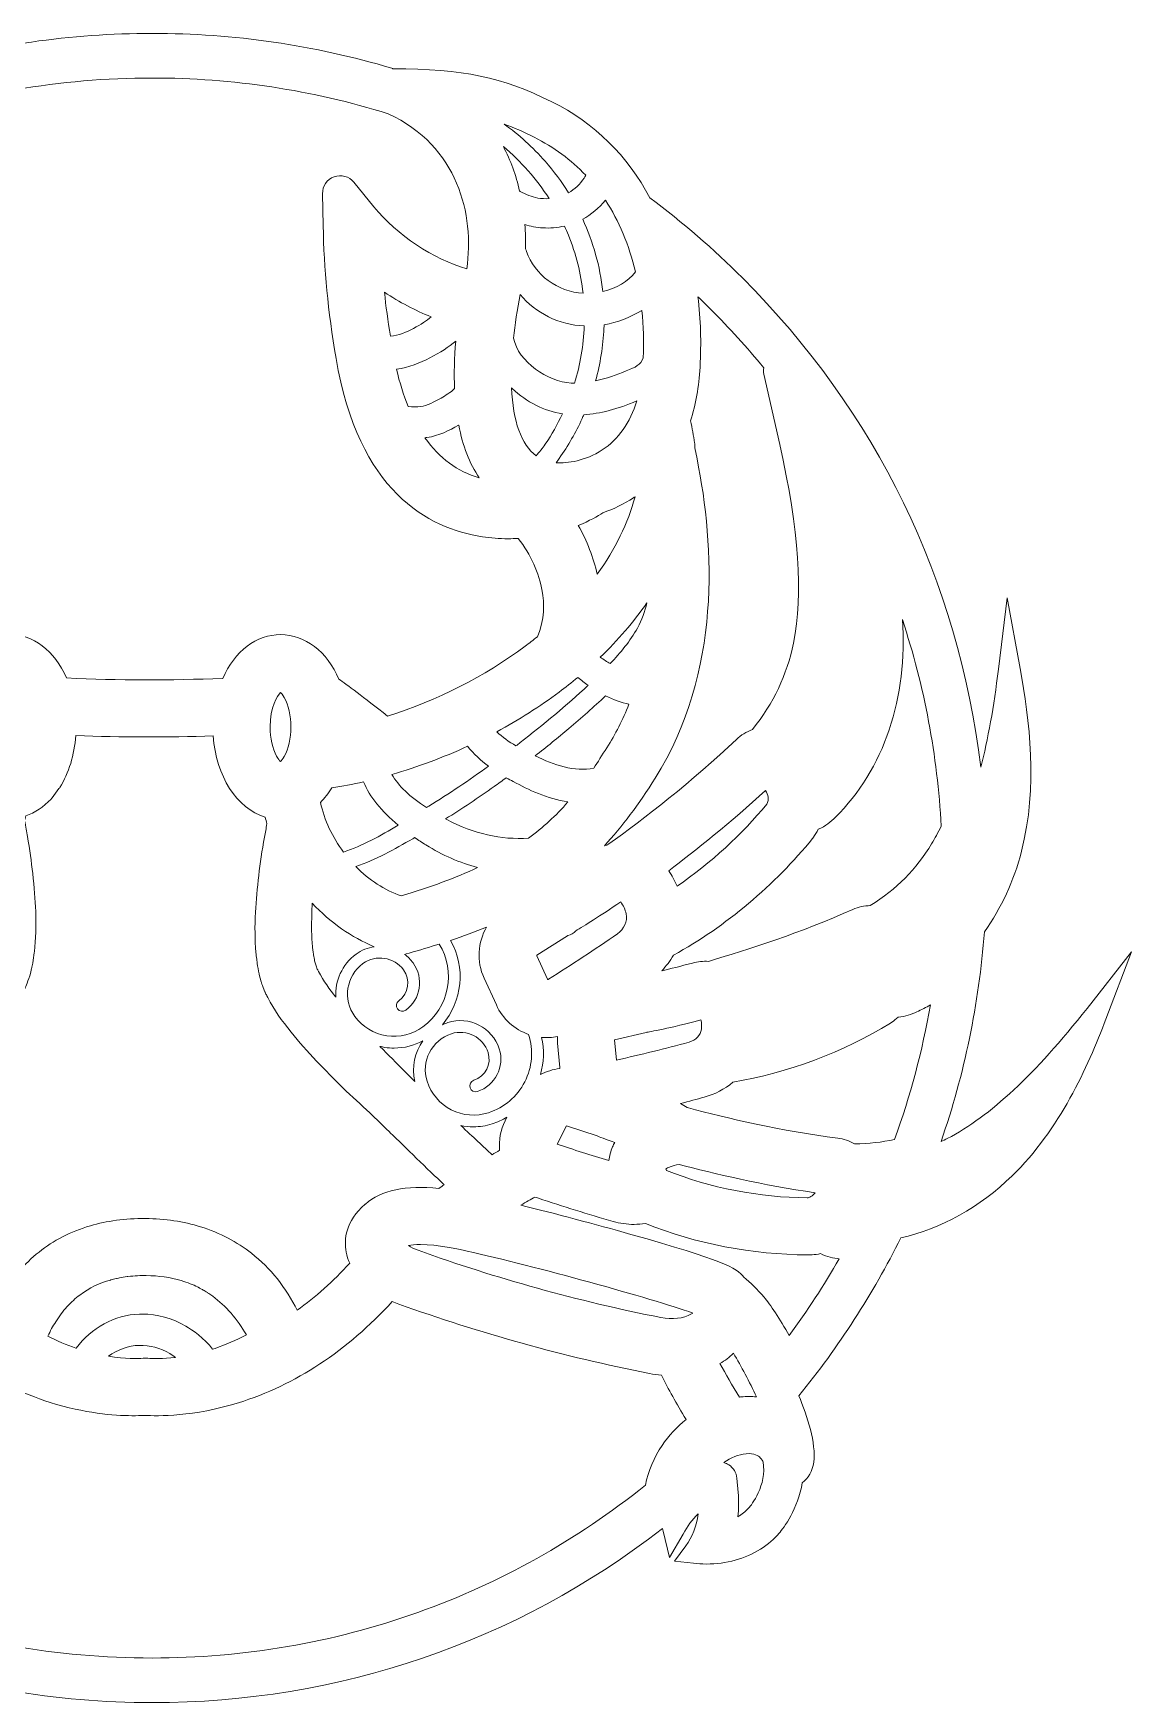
# Model space of a CAD drawing. Header units: millimetres. Extents: x 24 to 1458, y -318 to -24.
# Drawn here: x 902.7 to 1089.7, y -311.9 to -27.6 of the extents above; entities that cross this region are included whole.
import ezdxf

# ---------------------------------------------------------------- set-up
doc = ezdxf.new("R2010")
doc.units = ezdxf.units.MM
doc.header["$MEASUREMENT"] = 0
doc.layers.add('Layer 2', color=7, linetype='Continuous')

msp = doc.modelspace()

# ---------------------------------------------------------------- linework, layer by layer
at = {"layer": 'Layer 2', "lineweight": 0}
for points, knots in [([(1082.1, -193.65), (1073.21, -204.94), (1065.65, -211.98), (1058.3, -215.82), (1057.95, -216), (1057.6, -216.17), (1057.23, -216.35), (1061.21, -204.87), (1063.69, -192.85), (1064.61, -180.63), (1067.5, -176.56), (1069.63, -171.95), (1070.93, -166.91), (1073.76, -155.9), (1072.29, -144.49), (1070.68, -135.78), (1070.68, -135.78), (1068.47, -123.74), (1068.47, -123.74), (1068.47, -123.74), (1067, -135.89), (1067, -135.89), (1066.22, -142.34), (1065.23, -147.82), (1063.99, -152.59), (1060.2, -120.83), (1046.19, -92.04), (1023.4, -69.25), (1018.49, -64.35), (1013.2, -59.77), (1007.66, -55.64), (1003.87, -48.43), (998.25, -42.92), (990.95, -39.27), (982.5, -35.06), (975.91, -33.68), (963.89, -33.65), (963.89, -33.65), (963.81, -33.59), (963.81, -33.59), (963.81, -33.59), (963.72, -33.55), (963.72, -33.55), (950.54, -29.62), (936.8, -27.62), (922.9, -27.62), (909.08, -27.62), (895.41, -29.6), (882.29, -33.5), (868.77, -33.32), (861.94, -34.6), (853.05, -38.99), (844.78, -43.09), (838.66, -49.53), (834.89, -58.15), (830.49, -61.62), (826.29, -65.35), (822.4, -69.25), (810.29, -81.36), (800.58, -95.29), (793.56, -110.66), (786.76, -125.52), (782.63, -141.37), (781.27, -157.78), (779.21, -151.83), (777.69, -144.46), (776.61, -135.31), (776.61, -135.31), (775.19, -123.14), (775.19, -123.14), (775.19, -123.14), (772.93, -135.18), (772.93, -135.18), (771.29, -143.88), (769.77, -155.29), (772.56, -166.3), (774.2, -172.77), (777.26, -178.65), (781.41, -183.31), (782.5, -194.82), (784.98, -206.14), (788.79, -216.99), (787.5, -216.49), (786.23, -215.92), (784.99, -215.26), (777.66, -211.4), (770.12, -204.32), (761.28, -193.01), (761.28, -193.01), (753.74, -183.36), (753.74, -183.36), (753.74, -183.36), (758.06, -194.81), (758.06, -194.81), (761.19, -203.1), (765.82, -213.63), (773.94, -221.59), (780.08, -227.62), (787.69, -231.55), (795.4, -232.67), (799.68, -241.34), (804.9, -249.61), (810.91, -257.28), (809.07, -261.36), (807.03, -266.89), (807.51, -270.46), (807.72, -272.04), (808.38, -273.23), (809.46, -273.98), (810.12, -278.44), (812.6, -281.7), (813.35, -282.6), (814.18, -283.6), (815.25, -284.52), (816.53, -285.33), (819.14, -287), (822.34, -287.88), (825.79, -287.89), (826.55, -287.89), (827.27, -287.85), (827.93, -287.78), (827.93, -287.78), (831.16, -287.45), (831.16, -287.45), (831.16, -287.45), (829.24, -284.83), (829.24, -284.83), (828.14, -283.33), (827.41, -281.41), (827.13, -279.38), (828.25, -280.34), (828.93, -281.5), (829.69, -282.82), (829.69, -282.82), (832, -286.8), (832, -286.8), (832, -286.8), (833.12, -282.34), (833.12, -282.34), (833.29, -281.67), (833.41, -280.96), (833.49, -280.23), (845.99, -290.39), (859.96, -298.26), (875.01, -303.64), (890.32, -309.11), (906.43, -311.88), (922.9, -311.88), (954.75, -311.88), (984.79, -301.63), (1009.79, -282.23), (1009.83, -282.39), (1009.86, -282.55), (1009.9, -282.7), (1009.9, -282.7), (1011, -287.16), (1011, -287.16), (1011, -287.16), (1013.32, -283.19), (1013.32, -283.19), (1014.09, -281.88), (1014.77, -280.71), (1015.9, -279.76), (1015.61, -281.79), (1014.87, -283.7), (1013.77, -285.2), (1013.77, -285.2), (1011.84, -287.81), (1011.84, -287.81), (1011.84, -287.81), (1015.07, -288.16), (1015.07, -288.16), (1015.78, -288.24), (1016.5, -288.28), (1017.25, -288.28), (1020.68, -288.28), (1023.87, -287.41), (1026.48, -285.75), (1027.76, -284.95), (1028.83, -284.03), (1029.66, -283.04), (1030.42, -282.14), (1032.91, -278.89), (1033.59, -274.44), (1034.67, -273.69), (1035.34, -272.5), (1035.55, -270.92), (1035.99, -267.78), (1034.43, -263.07), (1033.02, -259.61), (1039.8, -251.32), (1045.64, -242.28), (1050.37, -232.73), (1057.17, -231.22), (1063.89, -227.48), (1069.32, -222.19), (1077.47, -214.26), (1082.15, -203.75), (1085.31, -195.47), (1085.31, -195.47), (1089.68, -184.03), (1089.68, -184.03), (1089.68, -184.03), (1082.1, -193.65), (1082.1, -193.65)], [0, 0, 0, 0, 1, 1, 1, 2, 2, 2, 3, 3, 3, 4, 4, 4, 5, 5, 5, 6, 6, 6, 7, 7, 7, 8, 8, 8, 9, 9, 9, 10, 10, 10, 11, 11, 11, 12, 12, 12, 13, 13, 13, 14, 14, 14, 15, 15, 15, 16, 16, 16, 17, 17, 17, 18, 18, 18, 19, 19, 19, 20, 20, 20, 21, 21, 21, 22, 22, 22, 23, 23, 23, 24, 24, 24, 25, 25, 25, 26, 26, 26, 27, 27, 27, 28, 28, 28, 29, 29, 29, 30, 30, 30, 31, 31, 31, 32, 32, 32, 33, 33, 33, 34, 34, 34, 35, 35, 35, 36, 36, 36, 37, 37, 37, 38, 38, 38, 39, 39, 39, 40, 40, 40, 41, 41, 41, 42, 42, 42, 43, 43, 43, 44, 44, 44, 45, 45, 45, 46, 46, 46, 47, 47, 47, 48, 48, 48, 49, 49, 49, 50, 50, 50, 51, 51, 51, 52, 52, 52, 53, 53, 53, 54, 54, 54, 55, 55, 55, 56, 56, 56, 57, 57, 57, 58, 58, 58, 59, 59, 59, 60, 60, 60, 61, 61, 61, 62, 62, 62, 63, 63, 63, 64, 64, 64, 65, 65, 65, 66, 66, 66, 67, 67, 67, 68, 68, 68, 68]), ([(889.62, -82.86), (891.05, -74.59), (891.74, -67.81), (891.92, -60.19), (891.92, -60.19), (892.04, -54.8), (892.04, -54.8), (892.07, -53.52), (891.29, -52.37), (890.08, -51.92), (888.89, -51.48), (887.54, -51.84), (886.73, -52.82), (886.73, -52.82), (883.3, -56.98), (883.3, -56.98), (879.29, -61.84), (873.15, -65.89), (867.44, -67.49), (865.98, -57.28), (869.67, -48.19), (877.35, -43.11), (891.92, -37.87), (907.25, -35.22), (922.9, -35.22), (936.62, -35.22), (950.15, -37.27), (963.1, -41.31), (975, -46.81), (977.81, -58.5), (976.46, -67.71), (970.76, -66.09), (964.64, -62.01), (960.65, -57.14), (960.65, -57.14), (957.24, -52.97), (957.24, -52.97), (956.43, -51.98), (955.08, -51.61), (953.88, -52.05), (952.68, -52.49), (951.89, -53.65), (951.92, -54.92), (951.92, -54.92), (952.02, -60.31), (952.02, -60.31), (952.16, -67.93), (952.82, -74.71), (954.22, -82.99), (958.02, -105.54), (969.87, -111.95), (979.13, -113.35), (980.54, -113.56), (982.01, -113.67), (983.51, -113.68), (984.1, -113.68), (984.68, -113.66), (985.25, -113.63), (987.37, -116.38), (988.81, -119.55), (989.32, -122.59), (989.66, -124.56), (989.78, -127.49), (988.5, -130.36), (987.8, -130.92), (987.1, -131.47), (986.4, -131.99), (979.53, -137.12), (971.44, -141.23), (962.98, -143.9), (958.9, -140.62), (955.98, -138.5), (954.7, -137.6), (952.7, -132.91), (948.92, -130.01), (944.78, -130), (940.68, -130), (936.94, -132.84), (934.91, -137.46), (926.07, -137.82), (917.14, -137.8), (908.33, -137.39), (906.3, -132.76), (902.57, -129.92), (898.46, -129.91), (894.2, -129.91), (890.37, -132.94), (888.39, -137.85), (886.92, -138.89), (884.17, -140.89), (880.61, -143.73), (872.17, -141.03), (864.1, -136.89), (857.24, -131.73), (856.55, -131.21), (855.85, -130.66), (855.16, -130.09), (853.89, -127.21), (854.02, -124.29), (854.36, -122.32), (854.89, -119.28), (856.34, -116.12), (858.47, -113.37), (859.07, -113.41), (859.66, -113.43), (860.25, -113.43), (861.77, -113.42), (863.22, -113.32), (864.58, -113.12), (873.86, -111.75), (885.73, -105.4), (889.62, -82.86)], [0, 0, 0, 0, 1, 1, 1, 2, 2, 2, 3, 3, 3, 4, 4, 4, 5, 5, 5, 6, 6, 6, 7, 7, 7, 8, 8, 8, 9, 9, 9, 10, 10, 10, 11, 11, 11, 12, 12, 12, 13, 13, 13, 14, 14, 14, 15, 15, 15, 16, 16, 16, 17, 17, 17, 18, 18, 18, 19, 19, 19, 20, 20, 20, 21, 21, 21, 22, 22, 22, 23, 23, 23, 24, 24, 24, 25, 25, 25, 26, 26, 26, 27, 27, 27, 28, 28, 28, 29, 29, 29, 30, 30, 30, 31, 31, 31, 32, 32, 32, 33, 33, 33, 34, 34, 34, 35, 35, 35, 36, 36, 36, 37, 37, 37, 37]), ([(987.95, -45.3), (991.3, -46.97), (994.25, -49.15), (996.73, -51.78), (996.64, -51.95), (996.55, -52.11), (996.45, -52.26), (995.77, -53.31), (994.85, -54.18), (993.8, -54.77), (992.63, -52.88), (991.3, -51.08), (989.82, -49.41), (987.71, -47.01), (985.38, -44.88), (982.82, -43.06), (984.48, -43.67), (986.16, -44.4), (987.95, -45.3)], [0, 0, 0, 0, 1, 1, 1, 2, 2, 2, 3, 3, 3, 4, 4, 4, 5, 5, 5, 6, 6, 6, 6]), ([(990.5, -55.75), (989.85, -55.8), (989.19, -55.77), (988.55, -55.66), (987.52, -55.48), (986.56, -55.02), (985.54, -54.53), (985.52, -54.52), (985.5, -54.51), (985.48, -54.5), (984.85, -51.77), (983.92, -49.23), (982.7, -46.87), (985.71, -49.44), (988.36, -52.43), (990.5, -55.75)], [0, 0, 0, 0, 1, 1, 1, 2, 2, 2, 3, 3, 3, 4, 4, 4, 5, 5, 5, 5]), ([(1000.09, -56.05), (1002.39, -59.55), (1004.1, -63.65), (1005.19, -68.25), (1003.91, -69.88), (1001.94, -71.05), (999.64, -71.58), (999.17, -67.32), (998, -63.15), (996.21, -59.26), (997.64, -58.48), (999, -57.36), (1000.09, -56.05)], [0, 0, 0, 0, 1, 1, 1, 2, 2, 2, 3, 3, 3, 4, 4, 4, 4]), ([(986.36, -60.17), (987.33, -60.48), (988.33, -60.67), (989.41, -60.74), (990.65, -60.82), (991.89, -60.71), (993.09, -60.44), (993.33, -60.95), (993.56, -61.47), (993.77, -61.99), (995.08, -65.17), (995.91, -68.5), (996.28, -71.88), (991.96, -71.63), (987.99, -68.74), (986.66, -64.74), (986.61, -64.59), (986.55, -64.45), (986.48, -64.32), (986.51, -62.93), (986.47, -61.54), (986.36, -60.17)], [0, 0, 0, 0, 1, 1, 1, 2, 2, 2, 3, 3, 3, 4, 4, 4, 5, 5, 5, 6, 6, 6, 7, 7, 7, 7]), ([(963.46, -79.16), (963.04, -76.53), (962.71, -74.07), (962.46, -71.69), (965.01, -73.39), (967.71, -74.81), (970.4, -75.89), (969.65, -76.56), (968.69, -77.19), (967.41, -77.86), (966.25, -78.46), (964.88, -79.09), (963.46, -79.16)], [0, 0, 0, 0, 1, 1, 1, 2, 2, 2, 3, 3, 3, 4, 4, 4, 4]), ([(996.48, -77.44), (996.36, -80.74), (995.8, -84.02), (994.82, -87.2), (994.64, -87.2), (994.45, -87.19), (994.27, -87.18), (990.27, -86.93), (985.26, -83.61), (984.44, -79.5), (984.69, -77.2), (985.07, -74.71), (985.55, -72.07), (988.19, -75.27), (992.15, -77.24), (996.48, -77.44)], [0, 0, 0, 0, 1, 1, 1, 2, 2, 2, 3, 3, 3, 4, 4, 4, 5, 5, 5, 5]), ([(1008.57, -154.44), (1019.88, -136.45), (1018.68, -114.95), (1015.68, -100.08), (1015.68, -100.08), (1015.31, -98.22), (1015.31, -98.22), (1015.31, -98.14), (1015.31, -98.05), (1015.31, -97.96), (1015.31, -97.85), (1015.31, -97.73), (1015.3, -97.62), (1015.3, -97.62), (1015.29, -97.54), (1015.29, -97.54), (1015.29, -97.49), (1015.28, -97.43), (1015.27, -97.37), (1015.08, -96.13), (1014.85, -94.86), (1014.57, -93.59), (1015.46, -90.83), (1016.01, -87.77), (1016.19, -84.49), (1016.19, -84.49), (1016.19, -84.37), (1016.19, -84.37), (1016.42, -80.3), (1016.3, -76.31), (1015.83, -72.47), (1016.58, -73.19), (1017.32, -73.91), (1018.03, -74.63), (1021.18, -77.77), (1024.21, -81.12), (1027.04, -84.56), (1026.98, -84.93), (1026.99, -85.3), (1027.08, -85.67), (1027.08, -85.67), (1029.76, -97.61), (1029.76, -97.61), (1033.06, -112.34), (1033.81, -123.08), (1032.1, -131.44), (1030.98, -136.93), (1028.75, -141.62), (1025.11, -146.19), (1024.09, -146.54), (1023.15, -147.12), (1022.38, -147.86), (1014.93, -154.98), (1006.47, -161.46), (1000.67, -165.65), (1000.67, -165.65), (1000.5, -165.77), (1000.5, -165.77), (1000.49, -165.78), (1000.47, -165.79), (1000.46, -165.8), (1000.27, -165.85), (1000.09, -165.91), (999.9, -165.98), (1002.91, -162.71), (1005.76, -158.91), (1008.57, -154.44)], [0, 0, 0, 0, 1, 1, 1, 2, 2, 2, 3, 3, 3, 4, 4, 4, 5, 5, 5, 6, 6, 6, 7, 7, 7, 8, 8, 8, 9, 9, 9, 10, 10, 10, 11, 11, 11, 12, 12, 12, 13, 13, 13, 14, 14, 14, 15, 15, 15, 16, 16, 16, 17, 17, 17, 18, 18, 18, 19, 19, 19, 20, 20, 20, 21, 21, 21, 22, 22, 22, 22]), ([(1006.52, -82.88), (1006.04, -84.1), (1005.26, -84.45), (1003.61, -85.11), (1002, -85.75), (1000.24, -86.4), (998.41, -86.81), (999.2, -83.88), (999.68, -80.87), (999.84, -77.83), (999.85, -77.63), (999.85, -77.43), (999.86, -77.23), (1002.08, -76.85), (1004.34, -75.99), (1006.28, -74.8), (1006.55, -77.45), (1006.63, -80.16), (1006.52, -82.88)], [0, 0, 0, 0, 1, 1, 1, 2, 2, 2, 3, 3, 3, 4, 4, 4, 5, 5, 5, 6, 6, 6, 6]), ([(970.17, -82.89), (971.96, -81.98), (973.43, -81.03), (974.61, -80.01), (974.36, -82.9), (974.29, -85.61), (974.39, -88.11), (973.7, -88.77), (972.86, -89.3), (972.1, -89.73), (970.91, -90.4), (969.74, -91.03), (968.6, -91.17), (967.99, -91.24), (967.31, -91.24), (966.5, -91.15), (965.71, -89.23), (965.04, -87.1), (964.5, -84.79), (966.63, -84.56), (968.54, -83.72), (970.17, -82.89)], [0, 0, 0, 0, 1, 1, 1, 2, 2, 2, 3, 3, 3, 4, 4, 4, 5, 5, 5, 6, 6, 6, 7, 7, 7, 7]), ([(992.78, -92.4), (991.93, -94.2), (990.95, -95.94), (989.84, -97.58), (989.37, -98.26), (988.84, -98.92), (988.28, -99.56), (985.76, -97.64), (984.33, -93.7), (984.09, -87.98), (984.15, -88.04), (984.21, -88.1), (984.27, -88.16), (986.66, -90.43), (989.63, -91.91), (992.78, -92.4)], [0, 0, 0, 0, 1, 1, 1, 2, 2, 2, 3, 3, 3, 4, 4, 4, 5, 5, 5, 5]), ([(999.55, -98.56), (996.66, -100.44), (993.64, -100.83), (991.7, -100.75), (991.88, -100.49), (992.06, -100.24), (992.23, -99.99), (993.73, -97.86), (995.04, -95.59), (996.11, -93.22), (996.21, -93), (996.31, -92.78), (996.4, -92.56), (999.17, -92.39), (1002.15, -91.61), (1005.42, -90.2), (1004.29, -93.94), (1002.32, -96.75), (999.55, -98.56)], [0, 0, 0, 0, 1, 1, 1, 2, 2, 2, 3, 3, 3, 4, 4, 4, 5, 5, 5, 6, 6, 6, 6]), ([(969.7, -96.43), (971.7, -96.17), (973.52, -95.22), (975.06, -94.35), (975.07, -94.35), (975.08, -94.34), (975.1, -94.33), (975.79, -97.87), (976.95, -100.87), (978.58, -103.3), (974.9, -102.28), (971.81, -99.99), (969.35, -96.47), (969.47, -96.46), (969.58, -96.45), (969.7, -96.43)], [0, 0, 0, 0, 1, 1, 1, 2, 2, 2, 3, 3, 3, 4, 4, 4, 5, 5, 5, 5]), ([(1005.12, -106.54), (1003.95, -110.98), (1001.76, -115.48), (998.68, -119.74), (998.06, -116.9), (996.96, -114.05), (995.46, -111.41), (997.39, -110.64), (998.76, -109.84), (999.62, -109.26), (1001.47, -108.63), (1003.24, -107.77), (1004.87, -106.7), (1004.95, -106.65), (1005.03, -106.59), (1005.12, -106.54)], [0, 0, 0, 0, 1, 1, 1, 2, 2, 2, 3, 3, 3, 4, 4, 4, 5, 5, 5, 5]), ([(1005.54, -128.89), (1004.3, -131.11), (1002.65, -133.09), (1000.89, -134.94), (1000.34, -134.62), (999.78, -134.27), (999.2, -133.86), (1002.23, -130.94), (1004.89, -127.84), (1007.15, -124.61), (1006.8, -126.06), (1006.33, -127.47), (1005.54, -128.89)], [0, 0, 0, 0, 1, 1, 1, 2, 2, 2, 3, 3, 3, 4, 4, 4, 4]), ([(1035.38, -164.67), (1035.38, -164.67), (1035.49, -164.52), (1035.49, -164.52), (1035.79, -164.11), (1036.06, -163.65), (1036.3, -163.16), (1037.57, -162.63), (1038.49, -161.83), (1039.24, -161.1), (1047.43, -153.12), (1051.67, -140.57), (1050.64, -127.44), (1054.41, -138.8), (1056.62, -150.6), (1057.25, -162.64), (1056.73, -163.71), (1056.18, -164.71), (1055.63, -165.63), (1052.99, -170), (1049.67, -173.35), (1045.18, -176.16), (1044.16, -176.17), (1043.14, -176.39), (1042.21, -176.8), (1033.52, -180.71), (1024.14, -183.74), (1017.8, -185.6), (1017.8, -185.6), (1017.63, -185.65), (1017.63, -185.65), (1016.71, -185.59), (1015.78, -185.69), (1014.91, -185.93), (1012.89, -186.48), (1011.12, -186.92), (1009.66, -187.26), (1010.44, -186.46), (1011.12, -185.56), (1011.68, -184.6), (1020.57, -179.7), (1028.97, -172.64), (1035.36, -164.7), (1035.37, -164.69), (1035.38, -164.68), (1035.38, -164.67)], [0, 0, 0, 0, 1, 1, 1, 2, 2, 2, 3, 3, 3, 4, 4, 4, 5, 5, 5, 6, 6, 6, 7, 7, 7, 8, 8, 8, 9, 9, 9, 10, 10, 10, 11, 11, 11, 12, 12, 12, 13, 13, 13, 14, 14, 14, 15, 15, 15, 15]), ([(992.23, -139.79), (993.29, -138.99), (994.34, -138.16), (995.38, -137.29), (995.97, -137.78), (996.56, -138.22), (997.14, -138.64), (993.46, -142.08), (989.55, -145.31), (985.58, -148.39), (985.34, -148.58), (985.1, -148.76), (984.85, -148.95), (983.66, -148.25), (982.52, -147.47), (981.58, -146.54), (985.36, -144.51), (988.93, -142.24), (992.23, -139.79)], [0, 0, 0, 0, 1, 1, 1, 2, 2, 2, 3, 3, 3, 4, 4, 4, 5, 5, 5, 6, 6, 6, 6]), ([(942.99, -145.74), (943, -142.37), (944.19, -140.41), (944.76, -139.85), (944.91, -140), (945.14, -140.27), (945.4, -140.73), (946.14, -142.05), (946.54, -143.82), (946.53, -145.74), (946.53, -147.63), (946.11, -149.46), (945.38, -150.75), (945.13, -151.2), (944.9, -151.47), (944.74, -151.62), (944.58, -151.47), (944.35, -151.19), (944.09, -150.71), (943.39, -149.42), (942.99, -147.61), (942.99, -145.74)], [0, 0, 0, 0, 1, 1, 1, 2, 2, 2, 3, 3, 3, 4, 4, 4, 5, 5, 5, 6, 6, 6, 7, 7, 7, 7]), ([(1000.11, -140.44), (1001.45, -141.11), (1002.77, -141.59), (1004.09, -141.87), (1003.04, -144.49), (1001.78, -146.97), (1000.33, -149.27), (999.5, -150.59), (998.78, -151.7), (998.09, -152.73), (994.78, -153.41), (991.37, -152.23), (988.12, -150.66), (990.06, -149.14), (991.99, -147.57), (993.87, -145.97), (995.97, -144.17), (998.09, -142.35), (1000.11, -140.44)], [0, 0, 0, 0, 1, 1, 1, 2, 2, 2, 3, 3, 3, 4, 4, 4, 5, 5, 5, 6, 6, 6, 6]), ([(955.94, -235.15), (956.06, -235.8), (956.26, -236.44), (956.54, -237.07), (953.74, -240.14), (950.73, -242.82), (947.58, -245.06), (945.77, -241.29), (943.04, -237.88), (939.81, -235.35), (937.4, -233.44), (934.49, -231.92), (931.13, -230.83), (928.26, -229.96), (925.11, -229.49), (921.74, -229.44), (918.26, -229.44), (915.2, -229.85), (912.38, -230.68), (909, -231.68), (906.06, -233.19), (903.65, -235.15), (901.12, -237.12), (899, -239.68), (897.32, -242.75), (896.86, -243.64), (896.46, -244.49), (896.12, -245.32), (892.8, -243), (889.62, -240.18), (886.68, -236.93), (886.96, -236.3), (887.17, -235.66), (887.29, -235.01), (887.68, -232.89), (887.45, -229.75), (884.08, -226.84), (881.3, -224.46), (877.2, -223.56), (871.53, -224.11), (871.29, -223.95), (871.07, -223.8), (870.88, -223.66), (873.11, -221.59), (875.14, -219.41), (877.11, -217.3), (879.08, -215.19), (881.11, -213.01), (883.27, -211.02), (885.07, -209.37), (886.52, -208), (887.83, -206.69), (889.47, -205.08), (890.92, -203.6), (892.26, -202.18), (893.83, -200.51), (895.22, -198.91), (896.53, -197.3), (897.86, -195.65), (899.25, -193.84), (900.45, -191.76), (900.64, -191.46), (900.78, -191.17), (900.9, -190.92), (900.9, -190.92), (900.97, -190.79), (900.97, -190.79), (900.99, -190.75), (901.01, -190.7), (901.03, -190.67), (901.05, -190.63), (901.06, -190.6), (901.1, -190.51), (901.22, -190.3), (901.37, -190), (901.49, -189.67), (901.49, -189.67), (901.61, -189.35), (901.61, -189.35), (901.81, -188.85), (902.03, -188.27), (902.16, -187.69), (902.16, -187.69), (902.38, -186.85), (902.38, -186.85), (902.4, -186.79), (902.41, -186.72), (902.43, -186.64), (902.43, -186.64), (902.56, -185.93), (902.56, -185.93), (902.7, -185.3), (902.77, -184.72), (902.83, -184.22), (902.83, -184.22), (902.86, -183.98), (902.86, -183.98), (903.1, -181.86), (903.17, -179.62), (903.07, -177.15), (903, -175.14), (902.83, -173.03), (902.57, -170.7), (902.34, -168.66), (902.05, -166.59), (901.67, -164.39), (901.53, -163.56), (901.38, -162.7), (901.19, -161.71), (901.26, -161.43), (901.33, -161.16), (901.4, -160.88), (902.97, -160.34), (904.44, -159.35), (905.69, -158.01), (905.76, -157.93), (905.82, -157.85), (905.88, -157.78), (905.88, -157.78), (907.04, -156.24), (907.04, -156.24), (907.09, -156.18), (907.14, -156.11), (907.19, -156.03), (908.72, -153.6), (909.67, -150.49), (909.9, -147.19), (917.67, -147.5), (925.53, -147.52), (933.31, -147.26), (933.76, -154.1), (937.29, -159.61), (942.16, -161.09), (942.25, -161.46), (942.35, -161.83), (942.45, -162.2), (942.31, -162.97), (942.16, -163.74), (942.02, -164.52), (941.23, -169), (940.73, -173.18), (940.5, -177.28), (940.36, -179.73), (940.39, -181.96), (940.57, -184.12), (940.61, -184.51), (940.65, -184.9), (940.7, -185.29), (940.7, -185.29), (940.78, -185.94), (940.78, -185.94), (940.78, -185.96), (940.79, -185.97), (940.79, -185.99), (940.89, -186.57), (940.99, -187.14), (941.13, -187.79), (941.14, -187.84), (941.15, -187.88), (941.15, -187.91), (941.15, -187.91), (941.49, -189.16), (941.49, -189.16), (941.5, -189.21), (941.51, -189.25), (941.53, -189.3), (941.57, -189.45), (941.63, -189.59), (941.68, -189.75), (941.68, -189.75), (942.06, -190.74), (942.06, -190.74), (942.08, -190.79), (942.1, -190.84), (942.13, -190.9), (942.22, -191.11), (942.33, -191.32), (942.43, -191.52), (942.43, -191.52), (942.58, -191.82), (942.58, -191.82), (943.68, -193.94), (944.97, -195.71), (946.57, -197.72), (947.9, -199.36), (949.35, -201.01), (950.88, -202.63), (953.86, -205.75), (956.91, -208.71), (959.96, -211.44), (960.34, -211.79), (961.78, -213.2), (963.32, -214.7), (963.32, -214.7), (963.45, -214.83), (963.45, -214.83), (966.02, -217.34), (969.77, -221.01), (972.64, -223.69), (972.36, -223.88), (972.06, -224.08), (971.73, -224.31), (966.07, -223.74), (961.96, -224.62), (959.21, -226.97), (959.21, -226.97), (959.18, -227), (959.16, -227.02), (959.16, -227.02), (959.16, -227.02), (959.16, -227.02), (955.8, -229.91), (955.55, -233.03), (955.94, -235.15)], [0, 0, 0, 0, 1, 1, 1, 2, 2, 2, 3, 3, 3, 4, 4, 4, 5, 5, 5, 6, 6, 6, 7, 7, 7, 8, 8, 8, 9, 9, 9, 10, 10, 10, 11, 11, 11, 12, 12, 12, 13, 13, 13, 14, 14, 14, 15, 15, 15, 16, 16, 16, 17, 17, 17, 18, 18, 18, 19, 19, 19, 20, 20, 20, 21, 21, 21, 22, 22, 22, 23, 23, 23, 24, 24, 24, 25, 25, 25, 26, 26, 26, 27, 27, 27, 28, 28, 28, 29, 29, 29, 30, 30, 30, 31, 31, 31, 32, 32, 32, 33, 33, 33, 34, 34, 34, 35, 35, 35, 36, 36, 36, 37, 37, 37, 38, 38, 38, 39, 39, 39, 40, 40, 40, 41, 41, 41, 42, 42, 42, 43, 43, 43, 44, 44, 44, 45, 45, 45, 46, 46, 46, 47, 47, 47, 48, 48, 48, 49, 49, 49, 50, 50, 50, 51, 51, 51, 52, 52, 52, 53, 53, 53, 54, 54, 54, 55, 55, 55, 56, 56, 56, 57, 57, 57, 58, 58, 58, 59, 59, 59, 60, 60, 60, 61, 61, 61, 62, 62, 62, 63, 63, 63, 64, 64, 64, 65, 65, 65, 66, 66, 66, 67, 67, 67, 68, 68, 68, 69, 69, 69, 70, 70, 70, 71, 71, 71, 71]), ([(969.61, -159.47), (966.8, -157.63), (964.84, -155.76), (963.7, -153.83), (968.09, -152.56), (972.43, -150.94), (976.62, -149.01), (977.65, -150.33), (978.9, -151.45), (980.19, -152.41), (976.87, -154.8), (973.47, -157.08), (969.99, -159.23), (969.86, -159.31), (969.73, -159.39), (969.61, -159.47)], [0, 0, 0, 0, 1, 1, 1, 2, 2, 2, 3, 3, 3, 4, 4, 4, 5, 5, 5, 5]), ([(964.8, -162.46), (961.81, -164.27), (958.7, -165.96), (955.47, -167.03), (953.6, -164.52), (952.22, -161.61), (951.55, -158.57), (952.27, -157.86), (952.93, -157.04), (953.51, -156.12), (955.29, -155.83), (957.09, -155.48), (958.88, -155.07), (959.98, -157.65), (961.94, -160.09), (964.8, -162.46)], [0, 0, 0, 0, 1, 1, 1, 2, 2, 2, 3, 3, 3, 4, 4, 4, 5, 5, 5, 5]), ([(986.99, -164.66), (982.32, -164.98), (977.65, -163.93), (973.09, -161.52), (973.01, -161.48), (972.94, -161.43), (972.86, -161.39), (975.67, -159.63), (978.42, -157.79), (981.13, -155.88), (981.83, -155.38), (982.52, -154.88), (983.21, -154.37), (983.62, -154.6), (984.02, -154.83), (984.4, -155.04), (986.92, -156.4), (990.15, -157.95), (993.7, -158.51), (991.64, -160.87), (989.47, -162.85), (986.99, -164.66)], [0, 0, 0, 0, 1, 1, 1, 2, 2, 2, 3, 3, 3, 4, 4, 4, 5, 5, 5, 6, 6, 6, 7, 7, 7, 7]), ([(1010.86, -170.22), (1015.34, -166.83), (1021.53, -161.93), (1027.35, -156.53), (1027.77, -157.27), (1027.99, -158.11), (1027.57, -158.86), (1023.39, -164.01), (1018, -168.93), (1012.29, -172.82), (1011.9, -171.91), (1011.43, -171.05), (1010.86, -170.22)], [0, 0, 0, 0, 1, 1, 1, 2, 2, 2, 3, 3, 3, 4, 4, 4, 4]), ([(965.31, -174.51), (962.47, -173.53), (959.82, -171.78), (957.6, -169.52), (960.98, -168.34), (964.15, -166.57), (967.27, -164.76), (967.38, -164.7), (967.49, -164.64), (967.6, -164.57), (968.21, -164.99), (968.85, -165.41), (969.53, -165.83), (972.32, -167.56), (975.31, -168.87), (978.31, -169.68), (974.6, -171.41), (970.32, -173), (965.31, -174.51)], [0, 0, 0, 0, 1, 1, 1, 2, 2, 2, 3, 3, 3, 4, 4, 4, 5, 5, 5, 6, 6, 6, 6]), ([(960.7, -183.15), (959.62, -183.31), (958.56, -183.73), (957.62, -184.42), (955.22, -186.18), (954.02, -188.98), (954.19, -191.75), (954.17, -191.73), (954.15, -191.7), (954.13, -191.68), (953.2, -190.49), (952.02, -188.93), (951.24, -187.39), (951.24, -187.39), (951.11, -187.13), (951.11, -187.13), (951.1, -187.13), (951.09, -187.1), (951.09, -187.09), (951.09, -187.09), (951.02, -186.96), (951.02, -186.96), (951.02, -186.96), (950.81, -186.41), (950.81, -186.41), (950.81, -186.41), (950.57, -185.58), (950.57, -185.58), (950.5, -185.24), (950.44, -184.89), (950.37, -184.53), (950.37, -184.53), (950.3, -183.97), (950.3, -183.97), (950.26, -183.71), (950.23, -183.45), (950.2, -183.2), (950.02, -181.39), (950.04, -179.47), (950.08, -177.66), (950.1, -177.03), (950.12, -176.4), (950.16, -175.76), (953.22, -179.03), (956.85, -181.56), (960.7, -183.15)], [0, 0, 0, 0, 1, 1, 1, 2, 2, 2, 3, 3, 3, 4, 4, 4, 5, 5, 5, 6, 6, 6, 7, 7, 7, 8, 8, 8, 9, 9, 9, 10, 10, 10, 11, 11, 11, 12, 12, 12, 13, 13, 13, 14, 14, 14, 15, 15, 15, 15]), ([(988.42, -184.61), (988.42, -184.61), (993.64, -181.28), (993.64, -181.28), (993.64, -181.28), (993.69, -181.25), (993.69, -181.25), (994.21, -181.14), (994.67, -180.87), (995.01, -180.48), (996.45, -179.62), (999.18, -177.93), (1002.68, -175.52), (1003.15, -176.15), (1003.46, -176.83), (1003.62, -177.56), (1003.89, -178.8), (1003.3, -180.14), (1002.12, -180.96), (998.36, -183.6), (994.31, -186.2), (990.4, -188.71), (990.4, -188.71), (990.35, -188.74), (990.35, -188.74), (990.32, -188.76), (990.29, -188.76), (990.27, -188.75), (990.24, -188.75), (990.22, -188.73), (990.21, -188.71), (990.21, -188.71), (988.39, -184.71), (988.39, -184.71), (988.37, -184.68), (988.38, -184.63), (988.42, -184.61)], [0, 0, 0, 0, 1, 1, 1, 2, 2, 2, 3, 3, 3, 4, 4, 4, 5, 5, 5, 6, 6, 6, 7, 7, 7, 8, 8, 8, 9, 9, 9, 10, 10, 10, 11, 11, 11, 12, 12, 12, 12]), ([(980.16, -211.42), (978.06, -212.11), (975.81, -211.93), (973.84, -210.92), (971.86, -209.91), (970.4, -208.19), (969.72, -206.08), (968.63, -202.71), (970.49, -199.07), (973.86, -197.98), (976.46, -197.14), (979.26, -198.57), (980.1, -201.17), (980.73, -203.14), (979.65, -205.26), (977.68, -205.9), (977.15, -206.07), (976.86, -206.63), (977.03, -207.16), (977.2, -207.68), (977.77, -207.97), (978.29, -207.8), (981.31, -206.83), (982.98, -203.57), (982, -200.55), (980.82, -196.91), (976.9, -194.9), (973.25, -196.08), (972.93, -196.18), (972.62, -196.3), (972.32, -196.44), (975.72, -192.47), (976.34, -186.7), (973.73, -182.07), (975.89, -181.35), (977.91, -180.61), (979.85, -179.81), (978.36, -182.41), (978.11, -185.65), (979.42, -188.51), (979.42, -188.51), (981.51, -193.08), (981.51, -193.08), (982.59, -195.44), (984.58, -197.24), (987.01, -198.1), (987.87, -200.78), (987.64, -203.64), (986.35, -206.16), (985.06, -208.68), (982.86, -210.55), (980.16, -211.42)], [0, 0, 0, 0, 1, 1, 1, 2, 2, 2, 3, 3, 3, 4, 4, 4, 5, 5, 5, 6, 6, 6, 7, 7, 7, 8, 8, 8, 9, 9, 9, 10, 10, 10, 11, 11, 11, 12, 12, 12, 13, 13, 13, 14, 14, 14, 15, 15, 15, 16, 16, 16, 17, 17, 17, 17]), ([(969, -196.81), (967.22, -198.12), (965.03, -198.66), (962.84, -198.32), (960.65, -197.98), (958.72, -196.81), (957.41, -195.02), (955.31, -192.16), (955.94, -188.13), (958.8, -186.03), (961, -184.42), (964.1, -184.9), (965.72, -187.1), (966.94, -188.77), (966.58, -191.13), (964.91, -192.35), (964.46, -192.68), (964.36, -193.3), (964.69, -193.75), (965.02, -194.19), (965.64, -194.29), (966.09, -193.96), (968.65, -192.09), (969.21, -188.48), (967.33, -185.92), (966.91, -185.35), (966.42, -184.86), (965.89, -184.46), (965.99, -184.44), (966.09, -184.42), (966.18, -184.39), (966.18, -184.39), (966.68, -184.25), (966.68, -184.25), (968.48, -183.72), (970.17, -183.21), (971.78, -182.7), (974.64, -187.36), (973.49, -193.53), (969, -196.81)], [0, 0, 0, 0, 1, 1, 1, 2, 2, 2, 3, 3, 3, 4, 4, 4, 5, 5, 5, 6, 6, 6, 7, 7, 7, 8, 8, 8, 9, 9, 9, 10, 10, 10, 11, 11, 11, 12, 12, 12, 13, 13, 13, 13]), ([(1049.32, -215.97), (1047.16, -216.45), (1044.92, -216.7), (1042.5, -216.73), (1041.63, -216.21), (1040.64, -215.87), (1039.64, -215.75), (1030.19, -214.58), (1020.6, -212.3), (1014.21, -210.6), (1014.21, -210.6), (1014.03, -210.55), (1014.03, -210.55), (1013.65, -210.29), (1013.25, -210.06), (1012.84, -209.86), (1014.31, -209.49), (1015.66, -209.13), (1016.92, -208.78), (1018.7, -208.29), (1020.38, -207.41), (1021.79, -206.22), (1031.08, -204.68), (1040.6, -201.12), (1048.64, -196.16), (1048.64, -196.16), (1048.84, -196.03), (1048.84, -196.03), (1049.21, -195.77), (1049.57, -195.48), (1049.91, -195.15), (1051.18, -195.06), (1052.24, -194.64), (1053.11, -194.24), (1053.89, -193.88), (1054.66, -193.49), (1055.42, -193.06), (1054.06, -200.88), (1052.01, -208.57), (1049.32, -215.97)], [0, 0, 0, 0, 1, 1, 1, 2, 2, 2, 3, 3, 3, 4, 4, 4, 5, 5, 5, 6, 6, 6, 7, 7, 7, 8, 8, 8, 9, 9, 9, 10, 10, 10, 11, 11, 11, 12, 12, 12, 13, 13, 13, 13]), ([(1001.96, -202.48), (1001.96, -202.48), (1001.65, -198.99), (1001.65, -198.99), (1001.65, -198.99), (1007, -197.75), (1007, -197.75), (1007.53, -197.66), (1011.09, -197.02), (1016.34, -195.62), (1016.47, -196.15), (1016.49, -196.67), (1016.42, -197.2), (1016.29, -198.22), (1015.47, -199.09), (1014.32, -199.41), (1010.3, -200.52), (1006.07, -201.51), (1001.96, -202.48)], [0, 0, 0, 0, 1, 1, 1, 2, 2, 2, 3, 3, 3, 4, 4, 4, 5, 5, 5, 6, 6, 6, 6]), ([(989.22, -198.59), (990.11, -198.68), (991.01, -198.64), (991.9, -198.47), (991.89, -198.84), (991.9, -199.21), (991.93, -199.58), (991.93, -199.58), (992.3, -203.72), (992.3, -203.72), (992.3, -203.79), (992.31, -203.85), (992.32, -203.92), (991.15, -204.04), (990.02, -204.39), (989, -204.91), (989.61, -202.86), (989.69, -200.69), (989.22, -198.59)], [0, 0, 0, 0, 1, 1, 1, 2, 2, 2, 3, 3, 3, 4, 4, 4, 5, 5, 5, 6, 6, 6, 6]), ([(967.65, -206.11), (967.2, -205.66), (966.74, -205.21), (966.29, -204.77), (966.29, -204.77), (965.91, -204.39), (965.91, -204.39), (964.51, -202.99), (963.09, -201.57), (961.69, -200.13), (961.97, -200.19), (962.25, -200.25), (962.53, -200.3), (963.06, -200.38), (963.6, -200.42), (964.12, -200.42), (965.84, -200.42), (967.51, -199.99), (969.01, -199.17), (967.61, -201.11), (967.05, -203.64), (967.65, -206.11)], [0, 0, 0, 0, 1, 1, 1, 2, 2, 2, 3, 3, 3, 4, 4, 4, 5, 5, 5, 6, 6, 6, 7, 7, 7, 7]), ([(982.07, -217.83), (981.64, -218.08), (981.21, -218.33), (980.78, -218.59), (979.36, -217.25), (977.51, -215.53), (975.47, -213.6), (976.17, -213.75), (976.89, -213.83), (977.6, -213.83), (978.67, -213.83), (979.74, -213.66), (980.78, -213.33), (981.68, -213.04), (982.52, -212.65), (983.32, -212.19), (983.32, -212.19), (983, -212.83), (983, -212.83), (982.23, -214.39), (981.91, -216.1), (982.07, -217.83)], [0, 0, 0, 0, 1, 1, 1, 2, 2, 2, 3, 3, 3, 4, 4, 4, 5, 5, 5, 6, 6, 6, 7, 7, 7, 7]), ([(993.44, -213.66), (993.44, -213.66), (998.65, -215.38), (998.65, -215.38), (999, -215.52), (1000.04, -215.91), (1001.67, -216.47), (1001.54, -216.73), (1001.41, -216.98), (1001.3, -217.25), (1000.98, -218), (1000.76, -218.79), (1000.65, -219.59), (997.65, -218.68), (994.61, -217.69), (991.89, -216.8), (991.89, -216.8), (993.44, -213.66), (993.44, -213.66)], [0, 0, 0, 0, 1, 1, 1, 2, 2, 2, 3, 3, 3, 4, 4, 4, 5, 5, 5, 6, 6, 6, 6]), ([(1012.62, -220.24), (1018.43, -221.77), (1027, -223.79), (1035.77, -225.04), (1035.63, -225.28), (1035.46, -225.46), (1035.26, -225.6), (1035.02, -225.77), (1034.75, -225.86), (1034.6, -225.9), (1034.6, -225.9), (1034.43, -225.9), (1034.43, -225.9), (1026.39, -225.89), (1017.89, -224.23), (1010.46, -221.24), (1010.41, -221.15), (1010.38, -221.08), (1010.36, -221.02), (1010.65, -220.81), (1011.36, -220.45), (1012.62, -220.24)], [0, 0, 0, 0, 1, 1, 1, 2, 2, 2, 3, 3, 3, 4, 4, 4, 5, 5, 5, 6, 6, 6, 7, 7, 7, 7]), ([(1031.37, -249.36), (1029.78, -246.55), (1028.17, -244.07), (1027.09, -242.82), (1025.94, -241.5), (1024.78, -240.36), (1023.65, -239.42), (1022.48, -237.84), (1019.93, -236.53), (1004.43, -232.14), (998.34, -230.42), (991.51, -228.6), (985.68, -227.16), (986.56, -226.65), (987.38, -226.19), (988.09, -225.78), (988.24, -225.84), (988.38, -225.89), (988.53, -225.94), (988.53, -225.94), (988.66, -225.98), (988.66, -225.98), (992.82, -227.34), (997.12, -228.74), (1001.4, -229.95), (1002.55, -230.28), (1003.75, -230.44), (1004.97, -230.44), (1005.62, -230.43), (1006.26, -230.38), (1006.88, -230.29), (1015.43, -233.72), (1025.21, -235.61), (1034.45, -235.63), (1034.45, -235.63), (1035.15, -235.62), (1035.15, -235.62), (1035.2, -235.62), (1035.26, -235.62), (1035.31, -235.62), (1035.76, -235.59), (1036.22, -235.52), (1036.69, -235.42), (1037.82, -236), (1038.97, -236.2), (1039.87, -236.3), (1037.3, -240.8), (1034.45, -245.18), (1031.37, -249.36)], [0, 0, 0, 0, 1, 1, 1, 2, 2, 2, 3, 3, 3, 4, 4, 4, 5, 5, 5, 6, 6, 6, 7, 7, 7, 8, 8, 8, 9, 9, 9, 10, 10, 10, 11, 11, 11, 12, 12, 12, 13, 13, 13, 14, 14, 14, 15, 15, 15, 16, 16, 16, 16]), ([(1014.74, -245.69), (1013.35, -246.47), (1011.45, -246.7), (1009.52, -246.31), (995.37, -243.49), (981.47, -239.64), (968.18, -234.85), (967.56, -234.63), (967, -234.33), (966.54, -234.04), (967.01, -233.94), (967.68, -233.87), (968.6, -233.87), (971.56, -233.88), (975.04, -234.66), (976.53, -234.99), (987.99, -237.55), (1007.99, -243.06), (1014.95, -245.54), (1014.88, -245.6), (1014.81, -245.65), (1014.74, -245.69)], [0, 0, 0, 0, 1, 1, 1, 2, 2, 2, 3, 3, 3, 4, 4, 4, 5, 5, 5, 6, 6, 6, 7, 7, 7, 7]), ([(921.19, -245.71), (921.04, -245.71), (920.88, -245.71), (920.72, -245.72), (916.52, -245.87), (912.47, -248.08), (909.97, -251.53), (909.96, -251.52), (909.94, -251.52), (909.92, -251.51), (908.31, -250.96), (906.71, -250.28), (905.14, -249.48), (905.55, -248.59), (906, -247.77), (906.49, -247.02), (907.07, -246.09), (907.71, -245.24), (908.39, -244.5), (909.14, -243.67), (909.85, -243.01), (910.58, -242.47), (912.21, -241.26), (913.96, -240.4), (915.79, -239.92), (915.81, -239.91), (915.9, -239.89), (915.9, -239.88), (916.15, -239.81), (916.48, -239.74), (916.81, -239.66), (916.81, -239.66), (916.96, -239.63), (916.96, -239.63), (917.09, -239.6), (917.21, -239.57), (917.32, -239.55), (917.73, -239.47), (918.18, -239.4), (918.66, -239.33), (918.66, -239.33), (918.77, -239.31), (918.77, -239.31), (919.91, -239.19), (920.93, -239.15), (921.9, -239.17), (924, -239.17), (926.01, -239.45), (927.86, -240.01), (928.99, -240.36), (929.88, -240.71), (930.63, -241.1), (930.7, -241.13), (930.77, -241.17), (930.81, -241.18), (930.84, -241.2), (930.88, -241.22), (930.93, -241.25), (930.93, -241.25), (930.98, -241.28), (930.98, -241.28), (931.13, -241.36), (931.27, -241.45), (931.33, -241.48), (931.51, -241.58), (931.71, -241.68), (931.91, -241.82), (932.02, -241.89), (932.13, -241.95), (932.3, -242.06), (932.3, -242.06), (932.35, -242.09), (932.35, -242.09), (932.43, -242.14), (932.51, -242.19), (932.54, -242.2), (932.54, -242.2), (933.21, -242.67), (933.21, -242.67), (935.43, -244.33), (937.4, -246.59), (938.95, -249.26), (937.2, -250.18), (935.41, -250.94), (933.62, -251.55), (933.48, -251.6), (933.34, -251.65), (933.2, -251.69), (931.77, -249.8), (929.77, -248.45), (928.63, -247.78), (926.36, -246.44), (923.73, -245.71), (921.19, -245.71)], [0, 0, 0, 0, 1, 1, 1, 2, 2, 2, 3, 3, 3, 4, 4, 4, 5, 5, 5, 6, 6, 6, 7, 7, 7, 8, 8, 8, 9, 9, 9, 10, 10, 10, 11, 11, 11, 12, 12, 12, 13, 13, 13, 14, 14, 14, 15, 15, 15, 16, 16, 16, 17, 17, 17, 18, 18, 18, 19, 19, 19, 20, 20, 20, 21, 21, 21, 22, 22, 22, 23, 23, 23, 24, 24, 24, 25, 25, 25, 26, 26, 26, 27, 27, 27, 28, 28, 28, 29, 29, 29, 30, 30, 30, 31, 31, 31, 31]), ([(1009.73, -268.09), (1008.38, -270.09), (1007.4, -272.43), (1006.88, -274.86), (995.19, -284.24), (982.16, -291.53), (968.15, -296.52), (953.69, -301.68), (938.47, -304.29), (922.9, -304.29), (906.64, -304.29), (890.77, -301.44), (875.74, -295.82), (861.05, -290.33), (847.5, -282.32), (835.49, -272.01), (834.95, -270.48), (834.24, -269.04), (833.36, -267.74), (832.24, -266.07), (830.85, -264.55), (829.29, -263.29), (830.95, -260.61), (832.36, -258.09), (833.49, -255.79), (834.18, -255.73), (834.86, -255.63), (835.53, -255.5), (850.16, -252.65), (864.56, -248.72), (878.31, -243.83), (878.67, -243.7), (879.04, -243.55), (879.4, -243.4), (887.06, -251.86), (895.85, -257.7), (905.55, -260.76), (911.44, -262.61), (916.37, -263.01), (919.47, -263.02), (920.26, -263.02), (920.92, -263), (921.55, -262.96), (923.88, -263.11), (929.99, -263.18), (937.58, -260.82), (947.29, -257.79), (956.11, -251.99), (963.79, -243.57), (964.15, -243.73), (964.52, -243.87), (964.88, -244), (978.61, -248.95), (992.99, -252.94), (1007.61, -255.85), (1008.29, -255.99), (1008.97, -256.08), (1009.65, -256.14), (1010.77, -258.45), (1012.17, -260.97), (1013.82, -263.67), (1012.26, -264.91), (1010.86, -266.43), (1009.73, -268.09)], [0, 0, 0, 0, 1, 1, 1, 2, 2, 2, 3, 3, 3, 4, 4, 4, 5, 5, 5, 6, 6, 6, 7, 7, 7, 8, 8, 8, 9, 9, 9, 10, 10, 10, 11, 11, 11, 12, 12, 12, 13, 13, 13, 14, 14, 14, 15, 15, 15, 16, 16, 16, 17, 17, 17, 18, 18, 18, 19, 19, 19, 20, 20, 20, 21, 21, 21, 21]), ([(926.88, -253.11), (924.66, -253.37), (923.02, -253.31), (922.15, -253.23), (922.15, -253.23), (922.01, -253.22), (922.01, -253.22), (921.92, -253.22), (921.84, -253.21), (921.75, -253.21), (921.67, -253.21), (921.59, -253.22), (921.49, -253.22), (921.49, -253.22), (921.37, -253.23), (921.37, -253.23), (920.5, -253.3), (918.38, -253.39), (915.46, -252.91), (917, -251.77), (918.85, -251.1), (920.74, -251.04), (922.5, -251), (924.28, -251.47), (925.9, -252.42), (926.26, -252.63), (926.59, -252.86), (926.88, -253.11)], [0, 0, 0, 0, 1, 1, 1, 2, 2, 2, 3, 3, 3, 4, 4, 4, 5, 5, 5, 6, 6, 6, 7, 7, 7, 8, 8, 8, 9, 9, 9, 9]), ([(1019.59, -254.12), (1020.43, -253.64), (1021.19, -253.06), (1021.88, -252.38), (1023.21, -254.58), (1024.62, -257.28), (1025.79, -259.82), (1024.95, -259.74), (1024.08, -259.73), (1023.22, -259.81), (1023.12, -259.81), (1023.01, -259.82), (1022.9, -259.84), (1021.69, -257.88), (1020.56, -255.93), (1019.59, -254.12)], [0, 0, 0, 0, 1, 1, 1, 2, 2, 2, 3, 3, 3, 4, 4, 4, 5, 5, 5, 5]), ([(1024.53, -278.7), (1024.53, -278.7), (1024.5, -278.73), (1024.5, -278.73), (1024.11, -279.19), (1023.57, -279.64), (1022.89, -280.07), (1022.8, -280.13), (1022.71, -280.18), (1022.62, -280.23), (1022.78, -278.86), (1022.81, -277.48), (1022.69, -276.11), (1022.69, -276.11), (1022.47, -273.66), (1022.47, -273.66), (1022.39, -272.73), (1021.87, -271.88), (1021.08, -271.38), (1020.82, -271.21), (1020.53, -271.09), (1020.24, -271.01), (1021.43, -270.15), (1022.76, -269.61), (1024.04, -269.5), (1025.48, -269.38), (1026.11, -269.83), (1026.45, -270.18), (1026.71, -270.44), (1026.86, -270.73), (1026.92, -270.87), (1027.65, -274.84), (1024.85, -278.32), (1024.53, -278.7)], [0, 0, 0, 0, 1, 1, 1, 2, 2, 2, 3, 3, 3, 4, 4, 4, 5, 5, 5, 6, 6, 6, 7, 7, 7, 8, 8, 8, 9, 9, 9, 10, 10, 10, 11, 11, 11, 11])]:
    msp.add_open_spline(points, degree=3, knots=knots, dxfattribs=at)

doc.saveas('drawing.dxf')
